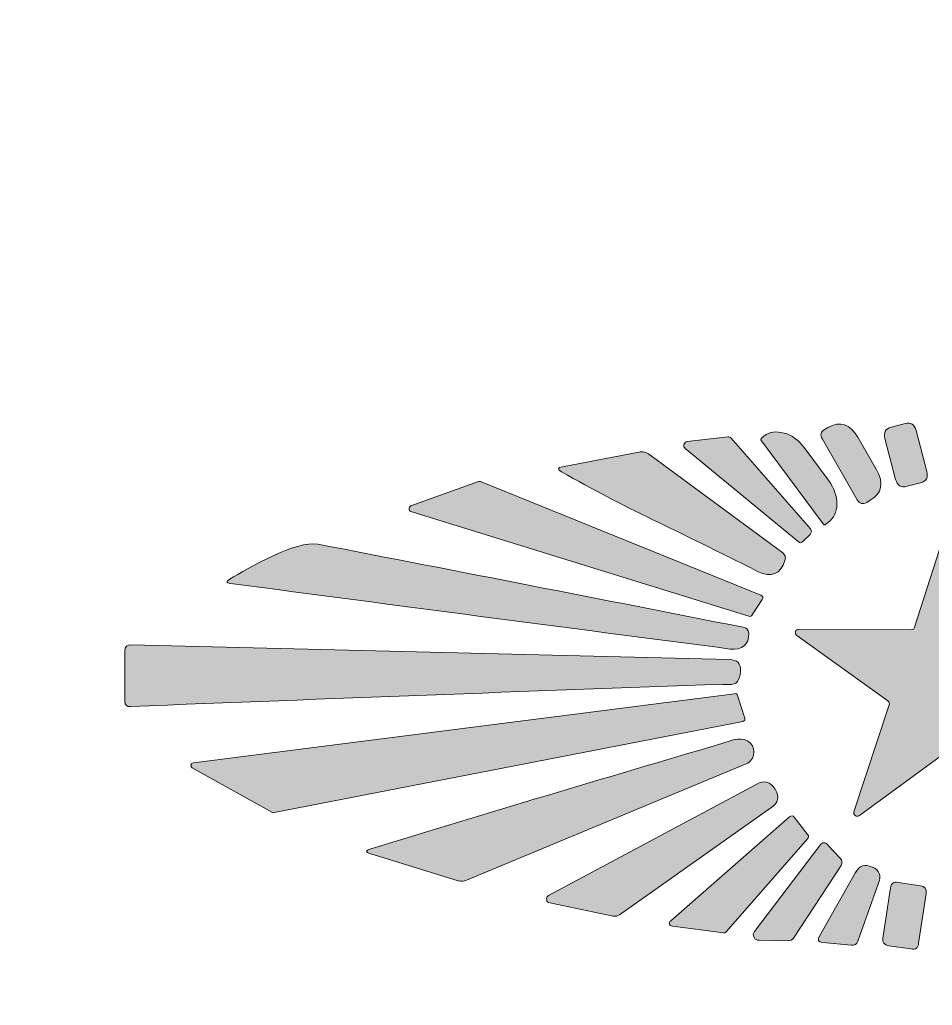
# Model space of a CAD drawing. Header units: millimetres. Extents: x 6 to 133, y 303 to 393.
# Drawn here: x 45.282 to 47.659, y 323.166 to 325.734 of the extents above; entities that cross this region are included whole.
import ezdxf

# ---------------------------------------------------------------- set-up
doc = ezdxf.new("R2010")
doc.units = ezdxf.units.MM
doc.header["$MEASUREMENT"] = 0

# ---------------------------------------------------------------- blocks, each defined once
blk = doc.blocks.new('block 2')
at = {"color": 188, "lineweight": 35, "true_color": 0x161224}
blk.add_open_spline([(21.4184, 393.1407), (21.4184, 393.1407), (6.4183, 303.1407), (6.4183, 303.1407), (6.4183, 303.1407), (118.7994, 303.1407), (118.7994, 303.1407), (118.7994, 303.1407), (133.0232, 388.4831), (133.0232, 388.4831), (133.3864, 390.6622), (131.9143, 392.7231), (129.7352, 393.0863), (129.5179, 393.1225), (129.298, 393.1407), (129.0776, 393.1407), (129.0776, 393.1407), (21.4184, 393.1407), (21.4184, 393.1407)], degree=3, knots=[0, 0, 0, 0, 1, 1, 1, 2, 2, 2, 3, 3, 3, 4, 4, 4, 5, 5, 5, 6, 6, 6, 6], dxfattribs=at)
blk = doc.blocks.new('block 109')
at = {"true_color": 0x161225}
h = blk.add_hatch(color=188, dxfattribs=at)
h.dxf.hatch_style = 2
edge = h.paths.add_edge_path()
edge.add_spline(control_points=[(47.5526, 324.6724), (47.5526, 324.6724), (47.5881, 324.6813), (47.5881, 324.6813), (47.6036, 324.6857), (47.6125, 324.679), (47.6169, 324.6635), (47.6169, 324.6635), (47.6447, 324.557), (47.6447, 324.557), (47.6491, 324.5414), (47.6436, 324.5314), (47.628, 324.527), (47.628, 324.527), (47.5936, 324.5181), (47.5936, 324.5181), (47.5781, 324.5137), (47.5681, 324.5203), (47.5637, 324.5359), (47.5637, 324.5359), (47.5359, 324.6424), (47.5359, 324.6424), (47.5315, 324.658), (47.537, 324.6679), (47.5526, 324.6724)], knot_values=[0, 0, 0, 0, 1, 1, 1, 2, 2, 2, 3, 3, 3, 4, 4, 4, 5, 5, 5, 6, 6, 6, 7, 7, 7, 8, 8, 8, 8], degree=3, periodic=1)
at = {"lineweight": 0}
blk.add_open_spline([(47.5526, 324.6724), (47.5526, 324.6724), (47.5881, 324.6813), (47.5881, 324.6813), (47.6036, 324.6857), (47.6125, 324.679), (47.6169, 324.6635), (47.6169, 324.6635), (47.6447, 324.557), (47.6447, 324.557), (47.6491, 324.5414), (47.6436, 324.5314), (47.628, 324.527), (47.628, 324.527), (47.5936, 324.5181), (47.5936, 324.5181), (47.5781, 324.5137), (47.5681, 324.5203), (47.5637, 324.5359), (47.5637, 324.5359), (47.5359, 324.6424), (47.5359, 324.6424), (47.5315, 324.658), (47.537, 324.6679), (47.5526, 324.6724)], degree=3, knots=[0, 0, 0, 0, 1, 1, 1, 2, 2, 2, 3, 3, 3, 4, 4, 4, 5, 5, 5, 6, 6, 6, 7, 7, 7, 8, 8, 8, 8], dxfattribs=at)
blk = doc.blocks.new('block 108')
blk.add_blockref('block 109', (0, 0))
blk = doc.blocks.new('block 113')
at = {"true_color": 0x161225}
h = blk.add_hatch(color=188, dxfattribs=at)
h.dxf.hatch_style = 2
edge = h.paths.add_edge_path()
edge.add_spline(control_points=[(47.3728, 324.6413), (47.3661, 324.6513), (47.3683, 324.6602), (47.3783, 324.6657), (47.3783, 324.6657), (47.3872, 324.6713), (47.3872, 324.6713), (47.4194, 324.689), (47.4449, 324.6802), (47.4649, 324.6457), (47.4649, 324.6457), (47.5137, 324.5614), (47.5137, 324.5614), (47.5337, 324.5259), (47.5282, 324.4992), (47.4971, 324.4815), (47.4971, 324.4815), (47.4882, 324.4759), (47.4882, 324.4759), (47.4782, 324.4704), (47.4693, 324.4726), (47.4638, 324.4826), (47.4638, 324.4826), (47.3728, 324.6413), (47.3728, 324.6413)], knot_values=[0, 0, 0, 0, 1, 1, 1, 2, 2, 2, 3, 3, 3, 4, 4, 4, 5, 5, 5, 6, 6, 6, 7, 7, 7, 8, 8, 8, 8], degree=3, periodic=1)
at = {"lineweight": 0}
blk.add_open_spline([(47.3728, 324.6413), (47.3661, 324.6513), (47.3683, 324.6602), (47.3783, 324.6657), (47.3783, 324.6657), (47.3872, 324.6713), (47.3872, 324.6713), (47.4194, 324.689), (47.4449, 324.6802), (47.4649, 324.6457), (47.4649, 324.6457), (47.5137, 324.5614), (47.5137, 324.5614), (47.5337, 324.5259), (47.5282, 324.4992), (47.4971, 324.4815), (47.4971, 324.4815), (47.4882, 324.4759), (47.4882, 324.4759), (47.4782, 324.4704), (47.4693, 324.4726), (47.4638, 324.4826), (47.4638, 324.4826), (47.3728, 324.6413), (47.3728, 324.6413)], degree=3, knots=[0, 0, 0, 0, 1, 1, 1, 2, 2, 2, 3, 3, 3, 4, 4, 4, 5, 5, 5, 6, 6, 6, 7, 7, 7, 8, 8, 8, 8], dxfattribs=at)
blk = doc.blocks.new('block 112')
blk.add_blockref('block 113', (0, 0))
blk = doc.blocks.new('block 119')
at = {"true_color": 0x161225}
h = blk.add_hatch(color=188, dxfattribs=at)
h.dxf.hatch_style = 2
edge = h.paths.add_edge_path()
edge.add_spline(control_points=[(47.2141, 324.6369), (47.2118, 324.6402), (47.2118, 324.6424), (47.2152, 324.6446), (47.2152, 324.6446), (47.2207, 324.6491), (47.2207, 324.6491), (47.2351, 324.6602), (47.2529, 324.6624), (47.2729, 324.6568), (47.294, 324.6513), (47.3106, 324.638), (47.325, 324.6191), (47.325, 324.6191), (47.3905, 324.5314), (47.3905, 324.5314), (47.4038, 324.5126), (47.4105, 324.4926), (47.4105, 324.4715), (47.4105, 324.4504), (47.4027, 324.4349), (47.3883, 324.4238), (47.3883, 324.4238), (47.3816, 324.4193), (47.3816, 324.4193), (47.3794, 324.4171), (47.3761, 324.4171), (47.375, 324.4204), (47.375, 324.4204), (47.2141, 324.6369), (47.2141, 324.6369)], knot_values=[0, 0, 0, 0, 1, 1, 1, 2, 2, 2, 3, 3, 3, 4, 4, 4, 5, 5, 5, 6, 6, 6, 7, 7, 7, 8, 8, 8, 9, 9, 9, 10, 10, 10, 10], degree=3, periodic=1)
at = {"lineweight": 0}
blk.add_open_spline([(47.2141, 324.6369), (47.2118, 324.6402), (47.2118, 324.6424), (47.2152, 324.6446), (47.2152, 324.6446), (47.2207, 324.6491), (47.2207, 324.6491), (47.2351, 324.6602), (47.2529, 324.6624), (47.2729, 324.6568), (47.294, 324.6513), (47.3106, 324.638), (47.325, 324.6191), (47.325, 324.6191), (47.3905, 324.5314), (47.3905, 324.5314), (47.4038, 324.5126), (47.4105, 324.4926), (47.4105, 324.4715), (47.4105, 324.4504), (47.4027, 324.4349), (47.3883, 324.4238), (47.3883, 324.4238), (47.3816, 324.4193), (47.3816, 324.4193), (47.3794, 324.4171), (47.3761, 324.4171), (47.375, 324.4204), (47.375, 324.4204), (47.2141, 324.6369), (47.2141, 324.6369)], degree=3, knots=[0, 0, 0, 0, 1, 1, 1, 2, 2, 2, 3, 3, 3, 4, 4, 4, 5, 5, 5, 6, 6, 6, 7, 7, 7, 8, 8, 8, 9, 9, 9, 10, 10, 10, 10], dxfattribs=at)
blk = doc.blocks.new('block 118')
blk.add_blockref('block 119', (0, 0))
blk = doc.blocks.new('block 123')
at = {"true_color": 0x161225}
h = blk.add_hatch(color=188, dxfattribs=at)
h.dxf.hatch_style = 2
edge = h.paths.add_edge_path()
edge.add_spline(control_points=[(47.0209, 324.6346), (47.0209, 324.6346), (47.1264, 324.6469), (47.1264, 324.6469), (47.1297, 324.6469), (47.133, 324.6457), (47.1352, 324.6435), (47.1352, 324.6435), (47.3417, 324.4071), (47.3417, 324.4071), (47.345, 324.4016), (47.345, 324.3971), (47.3406, 324.3927), (47.3406, 324.3927), (47.3228, 324.3749), (47.3228, 324.3749), (47.3184, 324.3705), (47.3139, 324.3694), (47.3095, 324.3738), (47.3095, 324.3738), (47.0154, 324.6169), (47.0154, 324.6169), (47.012, 324.6191), (47.0109, 324.6224), (47.012, 324.6269), (47.0132, 324.6313), (47.0165, 324.6335), (47.0209, 324.6346)], knot_values=[0, 0, 0, 0, 1, 1, 1, 2, 2, 2, 3, 3, 3, 4, 4, 4, 5, 5, 5, 6, 6, 6, 7, 7, 7, 8, 8, 8, 9, 9, 9, 9], degree=3, periodic=1)
at = {"lineweight": 0}
blk.add_open_spline([(47.0209, 324.6346), (47.0209, 324.6346), (47.1264, 324.6469), (47.1264, 324.6469), (47.1297, 324.6469), (47.133, 324.6457), (47.1352, 324.6435), (47.1352, 324.6435), (47.3417, 324.4071), (47.3417, 324.4071), (47.345, 324.4016), (47.345, 324.3971), (47.3406, 324.3927), (47.3406, 324.3927), (47.3228, 324.3749), (47.3228, 324.3749), (47.3184, 324.3705), (47.3139, 324.3694), (47.3095, 324.3738), (47.3095, 324.3738), (47.0154, 324.6169), (47.0154, 324.6169), (47.012, 324.6191), (47.0109, 324.6224), (47.012, 324.6269), (47.0132, 324.6313), (47.0165, 324.6335), (47.0209, 324.6346)], degree=3, knots=[0, 0, 0, 0, 1, 1, 1, 2, 2, 2, 3, 3, 3, 4, 4, 4, 5, 5, 5, 6, 6, 6, 7, 7, 7, 8, 8, 8, 9, 9, 9, 9], dxfattribs=at)
blk = doc.blocks.new('block 122')
blk.add_blockref('block 123', (0, 0))
blk = doc.blocks.new('block 127')
at = {"true_color": 0x161225}
h = blk.add_hatch(color=188, dxfattribs=at)
h.dxf.hatch_style = 2
edge = h.paths.add_edge_path()
edge.add_spline(control_points=[(47.2041, 324.2961), (46.9943, 324.4038), (46.8567, 324.4615), (46.6935, 324.5558), (46.6824, 324.5625), (46.6824, 324.5669), (46.6957, 324.5692), (46.6957, 324.5692), (46.8944, 324.6069), (46.8944, 324.6069), (46.9044, 324.6091), (46.9144, 324.6069), (46.9233, 324.6002), (46.9233, 324.6002), (47.2695, 324.345), (47.2695, 324.345), (47.2762, 324.3394), (47.2784, 324.3339), (47.2751, 324.325), (47.2651, 324.2895), (47.2396, 324.2784), (47.2041, 324.2961)], knot_values=[0, 0, 0, 0, 1, 1, 1, 2, 2, 2, 3, 3, 3, 4, 4, 4, 5, 5, 5, 6, 6, 6, 7, 7, 7, 7], degree=3, periodic=1)
at = {"lineweight": 0}
blk.add_open_spline([(47.2041, 324.2961), (46.9943, 324.4038), (46.8567, 324.4615), (46.6935, 324.5558), (46.6824, 324.5625), (46.6824, 324.5669), (46.6957, 324.5692), (46.6957, 324.5692), (46.8944, 324.6069), (46.8944, 324.6069), (46.9044, 324.6091), (46.9144, 324.6069), (46.9233, 324.6002), (46.9233, 324.6002), (47.2695, 324.345), (47.2695, 324.345), (47.2762, 324.3394), (47.2784, 324.3339), (47.2751, 324.325), (47.2651, 324.2895), (47.2396, 324.2784), (47.2041, 324.2961)], degree=3, knots=[0, 0, 0, 0, 1, 1, 1, 2, 2, 2, 3, 3, 3, 4, 4, 4, 5, 5, 5, 6, 6, 6, 7, 7, 7, 7], dxfattribs=at)
blk = doc.blocks.new('block 126')
blk.add_blockref('block 127', (0, 0))

msp = doc.modelspace()

# ---------------------------------------------------------------- hatches: boundary and pattern name
at = {"true_color": 0x161225}
h = msp.add_hatch(color=188, dxfattribs=at)
h.dxf.hatch_style = 2
edge = h.paths.add_edge_path()
edge.add_spline(control_points=[(47.2163, 324.2229), (47.2163, 324.2229), (47.1896, 324.1829), (47.1896, 324.1829), (47.1874, 324.1796), (47.1852, 324.1785), (47.1808, 324.1796), (47.1808, 324.1796), (46.3006, 324.4526), (46.3006, 324.4526), (46.2973, 324.4537), (46.2962, 324.456), (46.2962, 324.4593), (46.2962, 324.4626), (46.2973, 324.4648), (46.3006, 324.4671), (46.3006, 324.4671), (46.4771, 324.5303), (46.4771, 324.5303), (46.4793, 324.5303), (46.4815, 324.5303), (46.4826, 324.5303), (46.4826, 324.5303), (47.2129, 324.234), (47.2129, 324.234), (47.2185, 324.2318), (47.2196, 324.2284), (47.2163, 324.2229)], knot_values=[0, 0, 0, 0, 1, 1, 1, 2, 2, 2, 3, 3, 3, 4, 4, 4, 5, 5, 5, 6, 6, 6, 7, 7, 7, 8, 8, 8, 9, 9, 9, 9], degree=3, periodic=1)
h = msp.add_hatch(color=188, dxfattribs=at)
h.dxf.hatch_style = 2
edge = h.paths.add_edge_path()
edge.add_spline(control_points=[(47.8167, 324.1441), (47.8167, 324.1441), (48.1097, 324.1452), (48.1097, 324.1452), (48.1142, 324.1452), (48.1164, 324.1441), (48.1186, 324.1396), (48.1197, 324.1352), (48.1186, 324.1319), (48.1153, 324.1296), (48.1153, 324.1296), (47.8767, 323.9587), (47.8767, 323.9587), (47.8733, 323.9554), (47.8722, 323.9521), (47.8733, 323.9487), (47.8733, 323.9487), (47.9655, 323.6701), (47.9655, 323.6701), (47.9666, 323.6657), (47.9655, 323.6624), (47.9621, 323.6602), (47.9588, 323.6579), (47.9555, 323.6579), (47.9521, 323.6602), (47.9521, 323.6602), (47.7157, 323.8333), (47.7157, 323.8333), (47.7124, 323.8366), (47.7091, 323.8366), (47.7057, 323.8333), (47.7057, 323.8333), (47.4693, 323.6602), (47.4693, 323.6602), (47.4649, 323.6579), (47.4616, 323.6579), (47.4582, 323.6602), (47.4549, 323.6624), (47.4538, 323.6657), (47.4549, 323.6701), (47.4549, 323.6701), (47.547, 323.9487), (47.547, 323.9487), (47.5481, 323.9521), (47.547, 323.9554), (47.5437, 323.9587), (47.5437, 323.9587), (47.3062, 324.1296), (47.3062, 324.1296), (47.3028, 324.1319), (47.3017, 324.1352), (47.3028, 324.1396), (47.304, 324.1441), (47.3073, 324.1452), (47.3117, 324.1452), (47.3117, 324.1452), (47.6047, 324.1441), (47.6047, 324.1441), (47.6092, 324.1441), (47.6114, 324.1463), (47.6125, 324.1507), (47.6125, 324.1507), (47.7024, 324.4293), (47.7024, 324.4293), (47.7035, 324.4338), (47.7057, 324.436), (47.7102, 324.436), (47.7146, 324.436), (47.7179, 324.4338), (47.7191, 324.4293), (47.7191, 324.4293), (47.8078, 324.1507), (47.8078, 324.1507), (47.809, 324.1463), (47.8123, 324.1441), (47.8167, 324.1441)], knot_values=[0, 0, 0, 0, 1, 1, 1, 2, 2, 2, 3, 3, 3, 4, 4, 4, 5, 5, 5, 6, 6, 6, 7, 7, 7, 8, 8, 8, 9, 9, 9, 10, 10, 10, 11, 11, 11, 12, 12, 12, 13, 13, 13, 14, 14, 14, 15, 15, 15, 16, 16, 16, 17, 17, 17, 18, 18, 18, 19, 19, 19, 20, 20, 20, 21, 21, 21, 22, 22, 22, 23, 23, 23, 24, 24, 24, 25, 25, 25, 25], degree=3, periodic=1)
h = msp.add_hatch(color=188, dxfattribs=at)
h.dxf.hatch_style = 2
edge = h.paths.add_edge_path()
edge.add_spline(control_points=[(45.8289, 324.2762), (45.8755, 324.3039), (46.0031, 324.3783), (46.0586, 324.3672), (46.426, 324.2961), (46.7956, 324.224), (47.1663, 324.1507), (47.1752, 324.1496), (47.1796, 324.1441), (47.1808, 324.1352), (47.183, 324.1052), (47.163, 324.0908), (47.133, 324.0941), (46.6991, 324.1507), (46.2651, 324.2073), (45.8311, 324.2651), (45.8189, 324.2662), (45.8189, 324.2695), (45.8289, 324.2762)], knot_values=[0, 0, 0, 0, 1, 1, 1, 2, 2, 2, 3, 3, 3, 4, 4, 4, 5, 5, 5, 6, 6, 6, 6], degree=3, periodic=1)
h = msp.add_hatch(color=188, dxfattribs=at)
h.dxf.hatch_style = 2
edge = h.paths.add_edge_path()
edge.add_spline(control_points=[(47.1142, 324.002), (46.6003, 323.9842), (46.0853, 323.9643), (45.5703, 323.9443), (45.5614, 323.9432), (45.5559, 323.9487), (45.5559, 323.9576), (45.5559, 323.9576), (45.5559, 324.0897), (45.5559, 324.0897), (45.5559, 324.0997), (45.5614, 324.1052), (45.5714, 324.1052), (45.5714, 324.1052), (47.1308, 324.0664), (47.1308, 324.0664), (47.1508, 324.0664), (47.1608, 324.0564), (47.1597, 324.0364), (47.1586, 324.012), (47.1486, 323.9998), (47.1297, 324.002), (47.1208, 324.002), (47.1164, 324.002), (47.1142, 324.002)], knot_values=[0, 0, 0, 0, 1, 1, 1, 2, 2, 2, 3, 3, 3, 4, 4, 4, 5, 5, 5, 6, 6, 6, 7, 7, 7, 8, 8, 8, 8], degree=3, periodic=1)
h = msp.add_hatch(color=188, dxfattribs=at)
h.dxf.hatch_style = 2
edge = h.paths.add_edge_path()
edge.add_spline(control_points=[(45.7345, 323.7978), (45.7345, 323.7978), (47.1441, 323.9776), (47.1441, 323.9776), (47.1486, 323.9787), (47.1508, 323.9765), (47.1519, 323.9731), (47.1519, 323.9731), (47.1708, 323.9143), (47.1708, 323.9143), (47.1719, 323.9088), (47.1708, 323.9066), (47.1652, 323.9054), (47.1652, 323.9054), (45.9443, 323.6679), (45.9443, 323.6679), (45.9432, 323.6668), (45.941, 323.6679), (45.9399, 323.6679), (45.9399, 323.6679), (45.7312, 323.7845), (45.7312, 323.7845), (45.729, 323.7856), (45.7279, 323.7889), (45.7279, 323.7922), (45.729, 323.7956), (45.7312, 323.7967), (45.7345, 323.7978)], knot_values=[0, 0, 0, 0, 1, 1, 1, 2, 2, 2, 3, 3, 3, 4, 4, 4, 5, 5, 5, 6, 6, 6, 7, 7, 7, 8, 8, 8, 9, 9, 9, 9], degree=3, periodic=1)
h = msp.add_hatch(color=188, dxfattribs=at)
h.dxf.hatch_style = 2
edge = h.paths.add_edge_path()
edge.add_spline(control_points=[(46.4238, 323.4903), (46.4238, 323.4903), (46.1963, 323.5603), (46.1963, 323.5603), (46.1818, 323.5647), (46.1818, 323.5691), (46.1963, 323.5736), (46.5015, 323.6668), (46.8056, 323.7578), (47.1108, 323.8477), (47.1319, 323.8544), (47.1552, 323.8666), (47.1774, 323.8544), (47.1896, 323.8477), (47.1952, 323.8377), (47.1941, 323.8233), (47.193, 323.81), (47.1863, 323.8), (47.1741, 323.7945), (47.1741, 323.7945), (46.446, 323.4915), (46.446, 323.4915), (46.4382, 323.4892), (46.4316, 323.4881), (46.4238, 323.4903)], knot_values=[0, 0, 0, 0, 1, 1, 1, 2, 2, 2, 3, 3, 3, 4, 4, 4, 5, 5, 5, 6, 6, 6, 7, 7, 7, 8, 8, 8, 8], degree=3, periodic=1)
h = msp.add_hatch(color=188, dxfattribs=at)
h.dxf.hatch_style = 2
edge = h.paths.add_edge_path()
edge.add_spline(control_points=[(46.6591, 323.4515), (46.6591, 323.4515), (47.2007, 323.7412), (47.2007, 323.7412), (47.2207, 323.7534), (47.2374, 323.749), (47.2496, 323.729), (47.2618, 323.709), (47.2584, 323.6935), (47.2385, 323.6801), (47.2385, 323.6801), (46.8445, 323.4016), (46.8445, 323.4016), (46.8389, 323.3982), (46.8334, 323.3971), (46.8278, 323.3982), (46.8278, 323.3982), (46.6624, 323.4326), (46.6624, 323.4326), (46.658, 323.4326), (46.6547, 323.436), (46.6547, 323.4404), (46.6535, 323.4459), (46.6558, 323.4493), (46.6591, 323.4515)], knot_values=[0, 0, 0, 0, 1, 1, 1, 2, 2, 2, 3, 3, 3, 4, 4, 4, 5, 5, 5, 6, 6, 6, 7, 7, 7, 8, 8, 8, 8], degree=3, periodic=1)
h = msp.add_hatch(color=188, dxfattribs=at)
h.dxf.hatch_style = 2
edge = h.paths.add_edge_path()
edge.add_spline(control_points=[(47.1153, 323.3549), (47.1153, 323.3549), (46.9821, 323.3716), (46.9821, 323.3716), (46.9776, 323.3727), (46.9754, 323.3738), (46.9743, 323.3782), (46.9732, 323.3816), (46.9743, 323.3838), (46.9776, 323.386), (46.9776, 323.386), (47.2873, 323.6568), (47.2873, 323.6568), (47.2917, 323.6602), (47.2962, 323.6602), (47.2995, 323.6557), (47.2995, 323.6557), (47.335, 323.6102), (47.335, 323.6102), (47.3373, 323.6069), (47.3373, 323.6024), (47.3339, 323.5991), (47.3339, 323.5991), (47.1219, 323.3572), (47.1219, 323.3572), (47.1208, 323.3549), (47.1175, 323.3538), (47.1153, 323.3549)], knot_values=[0, 0, 0, 0, 1, 1, 1, 2, 2, 2, 3, 3, 3, 4, 4, 4, 5, 5, 5, 6, 6, 6, 7, 7, 7, 8, 8, 8, 9, 9, 9, 9], degree=3, periodic=1)
h = msp.add_hatch(color=188, dxfattribs=at)
h.dxf.hatch_style = 2
edge = h.paths.add_edge_path()
edge.add_spline(control_points=[(47.284, 323.3338), (47.284, 323.3338), (47.2085, 323.335), (47.2085, 323.335), (47.2018, 323.335), (47.1974, 323.3372), (47.1952, 323.3427), (47.1919, 323.3483), (47.1919, 323.3538), (47.1963, 323.3583), (47.1963, 323.3583), (47.3661, 323.5825), (47.3661, 323.5825), (47.3728, 323.5913), (47.3805, 323.5913), (47.3883, 323.5825), (47.3883, 323.5825), (47.4194, 323.5492), (47.4194, 323.5492), (47.4249, 323.5436), (47.4249, 323.537), (47.4216, 323.5303), (47.4216, 323.5303), (47.2973, 323.3405), (47.2973, 323.3405), (47.294, 323.3361), (47.2895, 323.3338), (47.284, 323.3338)], knot_values=[0, 0, 0, 0, 1, 1, 1, 2, 2, 2, 3, 3, 3, 4, 4, 4, 5, 5, 5, 6, 6, 6, 7, 7, 7, 8, 8, 8, 9, 9, 9, 9], degree=3, periodic=1)
h = msp.add_hatch(color=188, dxfattribs=at)
h.dxf.hatch_style = 2
edge = h.paths.add_edge_path()
edge.add_spline(control_points=[(47.365, 323.3461), (47.365, 323.3461), (47.4593, 323.5114), (47.4593, 323.5114), (47.4693, 323.5303), (47.4838, 323.5347), (47.5026, 323.5259), (47.5215, 323.5181), (47.527, 323.5037), (47.5193, 323.4837), (47.5193, 323.4837), (47.4649, 323.3327), (47.4649, 323.3327), (47.4627, 323.325), (47.4571, 323.3216), (47.4482, 323.3227), (47.4482, 323.3227), (47.3739, 323.3294), (47.3739, 323.3294), (47.3617, 323.3305), (47.3594, 323.3361), (47.365, 323.3461)], knot_values=[0, 0, 0, 0, 1, 1, 1, 2, 2, 2, 3, 3, 3, 4, 4, 4, 5, 5, 5, 6, 6, 6, 7, 7, 7, 7], degree=3, periodic=1)
h = msp.add_hatch(color=188, dxfattribs=at)
h.dxf.hatch_style = 2
edge = h.paths.add_edge_path()
edge.add_spline(control_points=[(47.5703, 323.4859), (47.5703, 323.4859), (47.628, 323.477), (47.628, 323.477), (47.6403, 323.4759), (47.6447, 323.4693), (47.6436, 323.457), (47.6436, 323.457), (47.6236, 323.3272), (47.6236, 323.3272), (47.6225, 323.315), (47.6158, 323.3105), (47.6036, 323.3128), (47.6036, 323.3128), (47.5459, 323.3205), (47.5459, 323.3205), (47.5337, 323.3227), (47.5293, 323.3294), (47.5304, 323.3405), (47.5304, 323.3405), (47.5504, 323.4715), (47.5504, 323.4715), (47.5515, 323.4826), (47.5581, 323.4881), (47.5703, 323.4859)], knot_values=[0, 0, 0, 0, 1, 1, 1, 2, 2, 2, 3, 3, 3, 4, 4, 4, 5, 5, 5, 6, 6, 6, 7, 7, 7, 8, 8, 8, 8], degree=3, periodic=1)

# ---------------------------------------------------------------- linework, layer by layer
at = {"lineweight": 0}
for points, knots in [([(47.2163, 324.2229), (47.2163, 324.2229), (47.1896, 324.1829), (47.1896, 324.1829), (47.1874, 324.1796), (47.1852, 324.1785), (47.1808, 324.1796), (47.1808, 324.1796), (46.3006, 324.4526), (46.3006, 324.4526), (46.2973, 324.4537), (46.2962, 324.456), (46.2962, 324.4593), (46.2962, 324.4626), (46.2973, 324.4648), (46.3006, 324.4671), (46.3006, 324.4671), (46.4771, 324.5303), (46.4771, 324.5303), (46.4793, 324.5303), (46.4815, 324.5303), (46.4826, 324.5303), (46.4826, 324.5303), (47.2129, 324.234), (47.2129, 324.234), (47.2185, 324.2318), (47.2196, 324.2284), (47.2163, 324.2229)], [0, 0, 0, 0, 1, 1, 1, 2, 2, 2, 3, 3, 3, 4, 4, 4, 5, 5, 5, 6, 6, 6, 7, 7, 7, 8, 8, 8, 9, 9, 9, 9]), ([(47.8167, 324.1441), (47.8167, 324.1441), (48.1097, 324.1452), (48.1097, 324.1452), (48.1142, 324.1452), (48.1164, 324.1441), (48.1186, 324.1396), (48.1197, 324.1352), (48.1186, 324.1319), (48.1153, 324.1296), (48.1153, 324.1296), (47.8767, 323.9587), (47.8767, 323.9587), (47.8733, 323.9554), (47.8722, 323.9521), (47.8733, 323.9487), (47.8733, 323.9487), (47.9655, 323.6701), (47.9655, 323.6701), (47.9666, 323.6657), (47.9655, 323.6624), (47.9621, 323.6602), (47.9588, 323.6579), (47.9555, 323.6579), (47.9521, 323.6602), (47.9521, 323.6602), (47.7157, 323.8333), (47.7157, 323.8333), (47.7124, 323.8366), (47.7091, 323.8366), (47.7057, 323.8333), (47.7057, 323.8333), (47.4693, 323.6602), (47.4693, 323.6602), (47.4649, 323.6579), (47.4616, 323.6579), (47.4582, 323.6602), (47.4549, 323.6624), (47.4538, 323.6657), (47.4549, 323.6701), (47.4549, 323.6701), (47.547, 323.9487), (47.547, 323.9487), (47.5481, 323.9521), (47.547, 323.9554), (47.5437, 323.9587), (47.5437, 323.9587), (47.3062, 324.1296), (47.3062, 324.1296), (47.3028, 324.1319), (47.3017, 324.1352), (47.3028, 324.1396), (47.304, 324.1441), (47.3073, 324.1452), (47.3117, 324.1452), (47.3117, 324.1452), (47.6047, 324.1441), (47.6047, 324.1441), (47.6092, 324.1441), (47.6114, 324.1463), (47.6125, 324.1507), (47.6125, 324.1507), (47.7024, 324.4293), (47.7024, 324.4293), (47.7035, 324.4338), (47.7057, 324.436), (47.7102, 324.436), (47.7146, 324.436), (47.7179, 324.4338), (47.7191, 324.4293), (47.7191, 324.4293), (47.8078, 324.1507), (47.8078, 324.1507), (47.809, 324.1463), (47.8123, 324.1441), (47.8167, 324.1441)], [0, 0, 0, 0, 1, 1, 1, 2, 2, 2, 3, 3, 3, 4, 4, 4, 5, 5, 5, 6, 6, 6, 7, 7, 7, 8, 8, 8, 9, 9, 9, 10, 10, 10, 11, 11, 11, 12, 12, 12, 13, 13, 13, 14, 14, 14, 15, 15, 15, 16, 16, 16, 17, 17, 17, 18, 18, 18, 19, 19, 19, 20, 20, 20, 21, 21, 21, 22, 22, 22, 23, 23, 23, 24, 24, 24, 25, 25, 25, 25]), ([(45.8289, 324.2762), (45.8755, 324.3039), (46.0031, 324.3783), (46.0586, 324.3672), (46.426, 324.2961), (46.7956, 324.224), (47.1663, 324.1507), (47.1752, 324.1496), (47.1796, 324.1441), (47.1808, 324.1352), (47.183, 324.1052), (47.163, 324.0908), (47.133, 324.0941), (46.6991, 324.1507), (46.2651, 324.2073), (45.8311, 324.2651), (45.8189, 324.2662), (45.8189, 324.2695), (45.8289, 324.2762)], [0, 0, 0, 0, 1, 1, 1, 2, 2, 2, 3, 3, 3, 4, 4, 4, 5, 5, 5, 6, 6, 6, 6]), ([(47.1142, 324.002), (46.6003, 323.9842), (46.0853, 323.9643), (45.5703, 323.9443), (45.5614, 323.9432), (45.5559, 323.9487), (45.5559, 323.9576), (45.5559, 323.9576), (45.5559, 324.0897), (45.5559, 324.0897), (45.5559, 324.0997), (45.5614, 324.1052), (45.5714, 324.1052), (45.5714, 324.1052), (47.1308, 324.0664), (47.1308, 324.0664), (47.1508, 324.0664), (47.1608, 324.0564), (47.1597, 324.0364), (47.1586, 324.012), (47.1486, 323.9998), (47.1297, 324.002), (47.1208, 324.002), (47.1164, 324.002), (47.1142, 324.002)], [0, 0, 0, 0, 1, 1, 1, 2, 2, 2, 3, 3, 3, 4, 4, 4, 5, 5, 5, 6, 6, 6, 7, 7, 7, 8, 8, 8, 8]), ([(45.7345, 323.7978), (45.7345, 323.7978), (47.1441, 323.9776), (47.1441, 323.9776), (47.1486, 323.9787), (47.1508, 323.9765), (47.1519, 323.9731), (47.1519, 323.9731), (47.1708, 323.9143), (47.1708, 323.9143), (47.1719, 323.9088), (47.1708, 323.9066), (47.1652, 323.9054), (47.1652, 323.9054), (45.9443, 323.6679), (45.9443, 323.6679), (45.9432, 323.6668), (45.941, 323.6679), (45.9399, 323.6679), (45.9399, 323.6679), (45.7312, 323.7845), (45.7312, 323.7845), (45.729, 323.7856), (45.7279, 323.7889), (45.7279, 323.7922), (45.729, 323.7956), (45.7312, 323.7967), (45.7345, 323.7978)], [0, 0, 0, 0, 1, 1, 1, 2, 2, 2, 3, 3, 3, 4, 4, 4, 5, 5, 5, 6, 6, 6, 7, 7, 7, 8, 8, 8, 9, 9, 9, 9]), ([(46.4238, 323.4903), (46.4238, 323.4903), (46.1963, 323.5603), (46.1963, 323.5603), (46.1818, 323.5647), (46.1818, 323.5691), (46.1963, 323.5736), (46.5015, 323.6668), (46.8056, 323.7578), (47.1108, 323.8477), (47.1319, 323.8544), (47.1552, 323.8666), (47.1774, 323.8544), (47.1896, 323.8477), (47.1952, 323.8377), (47.1941, 323.8233), (47.193, 323.81), (47.1863, 323.8), (47.1741, 323.7945), (47.1741, 323.7945), (46.446, 323.4915), (46.446, 323.4915), (46.4382, 323.4892), (46.4316, 323.4881), (46.4238, 323.4903)], [0, 0, 0, 0, 1, 1, 1, 2, 2, 2, 3, 3, 3, 4, 4, 4, 5, 5, 5, 6, 6, 6, 7, 7, 7, 8, 8, 8, 8]), ([(46.6591, 323.4515), (46.6591, 323.4515), (47.2007, 323.7412), (47.2007, 323.7412), (47.2207, 323.7534), (47.2374, 323.749), (47.2496, 323.729), (47.2618, 323.709), (47.2584, 323.6935), (47.2385, 323.6801), (47.2385, 323.6801), (46.8445, 323.4016), (46.8445, 323.4016), (46.8389, 323.3982), (46.8334, 323.3971), (46.8278, 323.3982), (46.8278, 323.3982), (46.6624, 323.4326), (46.6624, 323.4326), (46.658, 323.4326), (46.6547, 323.436), (46.6547, 323.4404), (46.6535, 323.4459), (46.6558, 323.4493), (46.6591, 323.4515)], [0, 0, 0, 0, 1, 1, 1, 2, 2, 2, 3, 3, 3, 4, 4, 4, 5, 5, 5, 6, 6, 6, 7, 7, 7, 8, 8, 8, 8]), ([(47.1153, 323.3549), (47.1153, 323.3549), (46.9821, 323.3716), (46.9821, 323.3716), (46.9776, 323.3727), (46.9754, 323.3738), (46.9743, 323.3782), (46.9732, 323.3816), (46.9743, 323.3838), (46.9776, 323.386), (46.9776, 323.386), (47.2873, 323.6568), (47.2873, 323.6568), (47.2917, 323.6602), (47.2962, 323.6602), (47.2995, 323.6557), (47.2995, 323.6557), (47.335, 323.6102), (47.335, 323.6102), (47.3373, 323.6069), (47.3373, 323.6024), (47.3339, 323.5991), (47.3339, 323.5991), (47.1219, 323.3572), (47.1219, 323.3572), (47.1208, 323.3549), (47.1175, 323.3538), (47.1153, 323.3549)], [0, 0, 0, 0, 1, 1, 1, 2, 2, 2, 3, 3, 3, 4, 4, 4, 5, 5, 5, 6, 6, 6, 7, 7, 7, 8, 8, 8, 9, 9, 9, 9]), ([(47.284, 323.3338), (47.284, 323.3338), (47.2085, 323.335), (47.2085, 323.335), (47.2018, 323.335), (47.1974, 323.3372), (47.1952, 323.3427), (47.1919, 323.3483), (47.1919, 323.3538), (47.1963, 323.3583), (47.1963, 323.3583), (47.3661, 323.5825), (47.3661, 323.5825), (47.3728, 323.5913), (47.3805, 323.5913), (47.3883, 323.5825), (47.3883, 323.5825), (47.4194, 323.5492), (47.4194, 323.5492), (47.4249, 323.5436), (47.4249, 323.537), (47.4216, 323.5303), (47.4216, 323.5303), (47.2973, 323.3405), (47.2973, 323.3405), (47.294, 323.3361), (47.2895, 323.3338), (47.284, 323.3338)], [0, 0, 0, 0, 1, 1, 1, 2, 2, 2, 3, 3, 3, 4, 4, 4, 5, 5, 5, 6, 6, 6, 7, 7, 7, 8, 8, 8, 9, 9, 9, 9]), ([(47.365, 323.3461), (47.365, 323.3461), (47.4593, 323.5114), (47.4593, 323.5114), (47.4693, 323.5303), (47.4838, 323.5347), (47.5026, 323.5259), (47.5215, 323.5181), (47.527, 323.5037), (47.5193, 323.4837), (47.5193, 323.4837), (47.4649, 323.3327), (47.4649, 323.3327), (47.4627, 323.325), (47.4571, 323.3216), (47.4482, 323.3227), (47.4482, 323.3227), (47.3739, 323.3294), (47.3739, 323.3294), (47.3617, 323.3305), (47.3594, 323.3361), (47.365, 323.3461)], [0, 0, 0, 0, 1, 1, 1, 2, 2, 2, 3, 3, 3, 4, 4, 4, 5, 5, 5, 6, 6, 6, 7, 7, 7, 7]), ([(47.5703, 323.4859), (47.5703, 323.4859), (47.628, 323.477), (47.628, 323.477), (47.6403, 323.4759), (47.6447, 323.4693), (47.6436, 323.457), (47.6436, 323.457), (47.6236, 323.3272), (47.6236, 323.3272), (47.6225, 323.315), (47.6158, 323.3105), (47.6036, 323.3128), (47.6036, 323.3128), (47.5459, 323.3205), (47.5459, 323.3205), (47.5337, 323.3227), (47.5293, 323.3294), (47.5304, 323.3405), (47.5304, 323.3405), (47.5504, 323.4715), (47.5504, 323.4715), (47.5515, 323.4826), (47.5581, 323.4881), (47.5703, 323.4859)], [0, 0, 0, 0, 1, 1, 1, 2, 2, 2, 3, 3, 3, 4, 4, 4, 5, 5, 5, 6, 6, 6, 7, 7, 7, 8, 8, 8, 8])]:
    msp.add_open_spline(points, degree=3, knots=knots, dxfattribs=at)

# ---------------------------------------------------------------- block references
for name in ['block 2', 'block 112', 'block 108', 'block 122', 'block 118', 'block 126']:
    msp.add_blockref(name, (0, 0))

doc.saveas('drawing.dxf')
